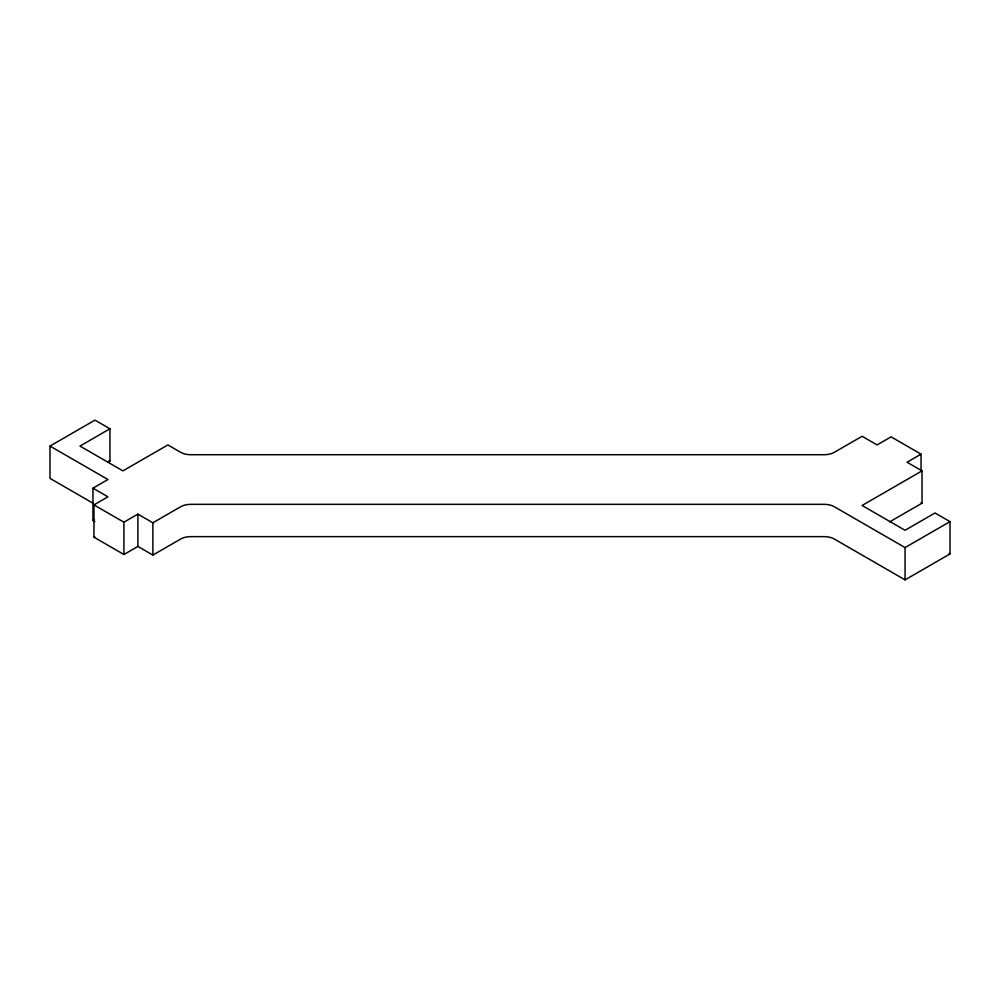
<?xml version="1.0" encoding="UTF-8"?>
<svg xmlns="http://www.w3.org/2000/svg" width="1000" height="1000" viewBox="0 0 1000 1000"><rect width="100%" height="100%" fill="white"/><g stroke="black" fill="none" stroke-linecap="round" stroke-linejoin="round"><path stroke-width="1.5" d="M93.45 503.462L50 478.375L50 446.075L94.95 420.125L109.938 428.775L109.938 461.075L108.062 462.15M109.938 428.775L79.963 446.075L122.925 470.875L167.875 444.925L180.688 452.325A14.125 8.15 0 0 0 190.675 454.712L824.312 454.712A14.125 8.15 0 0 0 834.3 452.325L862.1 436.275L877.075 444.925L891.062 436.85L921.038 454.15L921.038 471.062M94.825 521.55L92.95 520.475L92.95 488.175L107.938 479.525L50 446.075M889.562 521.912L922.025 503.175L922.025 470.875L862.1 505.475L905.05 530.275L935.013 512.975L950 521.625L950 553.925L905.05 579.875L834.3 539.025A14.125 8.15 0 0 0 824.312 536.638L190.675 536.638A14.125 8.15 0 0 0 180.688 539.025L152.887 555.075L137.9 546.425L123.912 554.5L93.95 537.2L93.95 504.9L107.938 496.825L92.95 488.175M92.95 520.475L93.888 519.938M93.95 537.2L94.825 536.688M93.95 504.9L123.912 522.2L137.9 514.125L152.887 522.775L180.688 506.725A14.125 8.15 0 0 1 190.675 504.338L824.312 504.338A14.125 8.15 0 0 1 834.3 506.725L905.05 547.575L950 521.625M921.038 454.15L907.05 462.225L922.025 470.875M921.1 502.638L922.025 503.175M949.062 553.387L950 553.925M109 460.538L109.938 461.075M905.05 547.575L905.05 579.875M152.887 522.775L152.887 555.075M137.9 514.125L137.9 546.425M123.912 522.2L123.912 554.5"/></g></svg>
